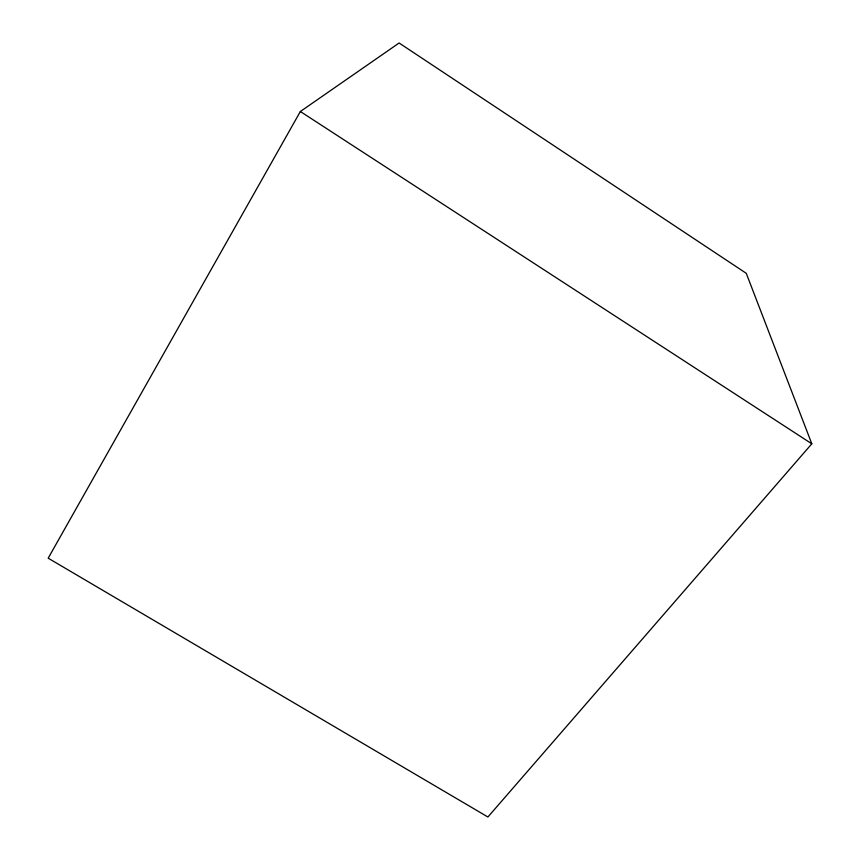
<?xml version="1.0" encoding="UTF-8"?>
<svg xmlns="http://www.w3.org/2000/svg" width="860" height="860" viewBox="0 0 860 860"><rect width="100%" height="100%" fill="white"/><g stroke="black" fill="none" stroke-linecap="round" stroke-linejoin="round"><path stroke-width="1.29" d="M300.355 111.51L48.192 558.183L487.91 817L811.808 443.803L746.265 273.319L399.115 43L300.355 111.51L811.808 443.803"/></g></svg>
